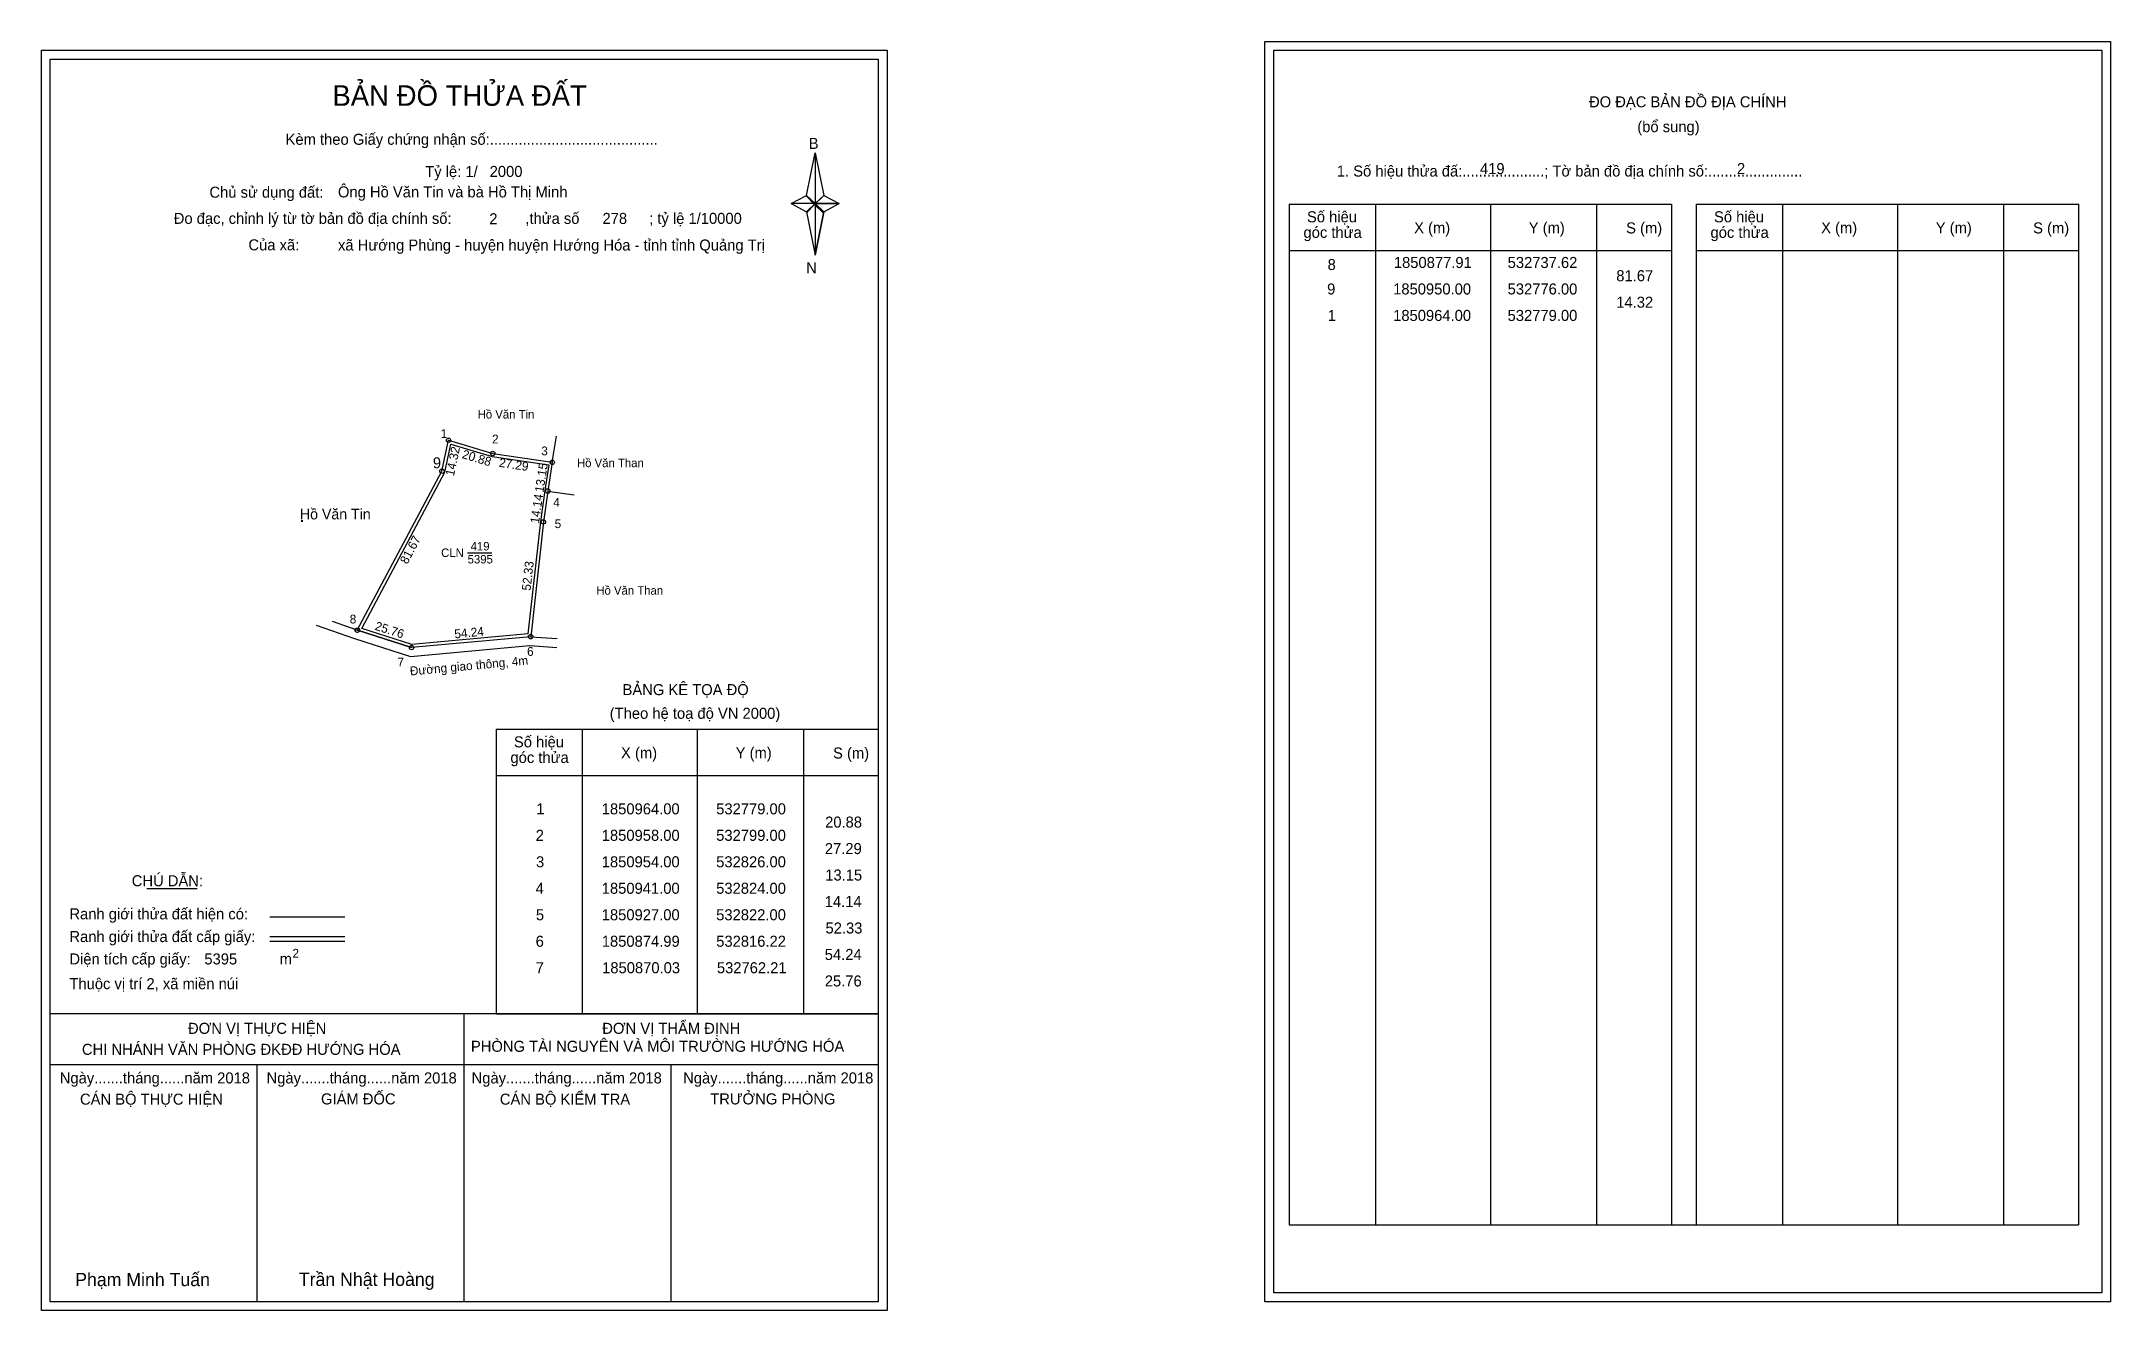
# Model space of a CAD drawing. Extents: x 532594 to 533532, y 1850570 to 1851145.
import ezdxf

# ---------------------------------------------------------------- set-up
doc = ezdxf.new("R2010")
doc.units = 0
for name, color, linetype in [('Level 1', 7, 'Continuous'), ('Level 10', 7, 'Continuous'), ('Level 11', 7, 'Continuous'), ('Level 13', 7, 'Continuous'), ('Level 27', 7, 'Continuous'), ('Level 3', 7, 'Continuous'), ('Level 36', 7, 'Continuous'), ('Level 49', 7, 'Continuous'), ('Level 53', 7, 'Continuous'), ('Level 55', 7, 'Continuous'), ('Level 6', 7, 'Continuous'), ('Level 60', 7, 'Continuous'), ('Level 63', 7, 'Continuous'), ('Level 9', 7, 'Continuous')]:
    doc.layers.add(name, color=color, linetype=linetype)

msp = doc.modelspace()

# ---------------------------------------------------------------- linework, layer by layer
at = {"layer": 'Level 1'}
for p, q in [((533153.05, 1851140.74), (533153.05, 1851140.74)), ((532598.4, 1851136.74), (532598.4, 1851136.74)), ((532941.25, 1851074.98), (532945.18, 1851094.26)), ((532945.18, 1851094.26), (532945.18, 1851071.21)), ((532945.18, 1851094.26), (532949.12, 1851074.98)), ((532934.36, 1851071.21), (532941.25, 1851074.98)), ((532941.25, 1851074.98), (532945.18, 1851071.21)), ((532944.89, 1851070.77), (532941.25, 1851074.54)), ((532948.82, 1851074.54), (532944.89, 1851070.77)), ((532944.89, 1851070.77), (532948.82, 1851074.54)), ((532949.12, 1851074.98), (532945.18, 1851071.21)), ((532945.18, 1851071.21), (532941.25, 1851067.53)), ((532944.89, 1851070.77), (532941.25, 1851067.09)), ((532941.25, 1851067.09), (532944.89, 1851070.77)), ((532941.25, 1851067.53), (532945.18, 1851047.81)), ((532948.82, 1851067.09), (532944.89, 1851070.77)), ((532945.18, 1851071.21), (532945.18, 1851047.81)), ((532945.18, 1851071.21), (532956, 1851071.21)), ((532945.18, 1851071.21), (532949.12, 1851067.53)), ((532949.12, 1851067.53), (532945.18, 1851047.81)), ((532949.12, 1851067.53), (532956, 1851071.21)), ((533160.11, 1851071.03), (533333.32, 1851071.03)), ((533199.29, 1850608.5), (533199.29, 1851071.03)), ((533251.44, 1850608.5), (533251.44, 1851071.03)), ((533299.38, 1851071.03), (533299.38, 1850608.5)), ((533333.32, 1851071.03), (533333.32, 1850608.5)), ((533344.63, 1851071.03), (533517.83, 1851071.03)), ((533383.81, 1850608.5), (533383.81, 1851071.03)), ((533435.95, 1850608.5), (533435.95, 1851071.03)), ((533483.9, 1851071.03), (533483.9, 1850608.5)), ((533517.83, 1851071.03), (533517.83, 1850608.5)), ((533160.11, 1851049.98), (533333.32, 1851049.98)), ((533344.63, 1851049.98), (533517.83, 1851049.98)), ((532800.59, 1850833.09), (532973.79, 1850833.09)), ((532839.77, 1850704.04), (532839.77, 1850833.09)), ((532891.91, 1850704.04), (532891.91, 1850833.09)), ((532939.86, 1850833.09), (532939.86, 1850704.04)), ((532800.59, 1850812.03), (532973.79, 1850812.03)), ((532642.24, 1850760.87), (532665.04, 1850760.87)), ((532697.97, 1850748.06), (532731.99, 1850748.06)), ((532697.97, 1850739.17), (532731.99, 1850739.17)), ((532697.97, 1850736.98), (532731.99, 1850736.98)), ((532812.06, 1850704.04), (532598.4, 1850704.04)), ((532973.79, 1850704.04), (532764.11, 1850704.04)), ((532786.1, 1850573.59), (532786.1, 1850704.04)), ((532800.59, 1850704.03), (532973.79, 1850704.03)), ((532973.8, 1850680.94), (532598.4, 1850680.94)), ((532692.25, 1850573.59), (532692.25, 1850680.94)), ((532879.95, 1850573.59), (532879.95, 1850680.94)), ((533160.11, 1850608.5), (533517.83, 1850608.5)), ((533528.45, 1850577.59), (533528.45, 1850577.59)), ((532973.79, 1850573.59), (532973.79, 1850573.59))]:
    msp.add_line(p, q, dxfattribs=at)
for points in [[(532941.25, 1851074.98), (532945.18, 1851094.26), (532945.18, 1851071.21)], [(532945.18, 1851071.21), (532949.12, 1851074.98), (532956, 1851071.21)], [(532934.36, 1851071.21), (532941.25, 1851067.53), (532945.18, 1851071.21)], [(532945.18, 1851071.21), (532945.18, 1851047.81), (532949.12, 1851067.53)]]:
    msp.add_lwpolyline(points, close=True, dxfattribs=at)
at = {"layer": 'Level 10'}
for p, q in [((532737.62, 1850877.91), (532737.67, 1850877.88)), ((532737.67, 1850877.88), (532762.21, 1850870.03))]:
    msp.add_line(p, q, dxfattribs=at)
for points in [[(532826, 1850954), (532824, 1850941), (532822, 1850927), (532816.22, 1850874.99), (532762.21, 1850870.03), (532737.67, 1850877.88), (532737.62, 1850877.91), (532776, 1850950), (532779, 1850964), (532799, 1850958)], [(532824.4, 1850952.82), (532822.62, 1850941.21), (532820.61, 1850927.18), (532814.95, 1850876.28), (532762.37, 1850871.45), (532739.64, 1850878.72), (532777.33, 1850949.52), (532780.05, 1850962.22), (532798.69, 1850956.63)]]:
    msp.add_lwpolyline(points, close=True, dxfattribs=at)
for points in [[(532718.9, 1850880.26), (532736.39, 1850874.1), (532761.79, 1850865.97), (532815.75, 1850870.97)], [(532815.75, 1850870.97), (532815.98, 1850870.99), (532828.04, 1850870.14)]]:
    msp.add_lwpolyline(points, dxfattribs=at)
at = {"layer": 'Level 11'}
for centre in [(532779, 1850964), (532799, 1850958), (532826, 1850954), (532826, 1850954), (532776, 1850950), (532824, 1850941), (532822, 1850927), (532737.62, 1850877.91), (532737.67, 1850877.88), (532762.21, 1850870.03), (532816.22, 1850874.99)]:
    msp.add_circle(centre, 1, dxfattribs=at)
at = {"layer": 'Level 27'}
for p, q in [((532826, 1850954), (532827.94, 1850965.84)), ((532824, 1850941), (532835.87, 1850939.24)), ((532737.62, 1850877.91), (532726.3, 1850881.9)), ((532816.22, 1850874.99), (532828.19, 1850874.15))]:
    msp.add_line(p, q, dxfattribs=at)
at = {"layer": 'Level 3'}
for p, q in [((533160.11, 1851071.03), (533160.11, 1850608.5)), ((533344.63, 1851071.03), (533344.63, 1850608.5)), ((532800.59, 1850833.09), (532800.59, 1850704.04))]:
    msp.add_line(p, q, dxfattribs=at)
at = {"layer": 'Level 63'}
for points in [[(532594.4, 1851140.74), (532977.8, 1851140.74), (532977.8, 1850569.59), (532594.4, 1850569.59)], [(533149.05, 1851144.74), (533532.45, 1851144.74), (533532.45, 1850573.59), (533149.05, 1850573.59)], [(533153.05, 1851140.74), (533528.45, 1851140.74), (533528.45, 1850577.59), (533153.05, 1850577.59)], [(532598.4, 1851136.74), (532973.8, 1851136.74), (532973.8, 1850573.59), (532598.4, 1850573.59)]]:
    msp.add_lwpolyline(points, close=True, dxfattribs=at)
at = {"layer": 'Level 9'}
msp.add_line((532787.63, 1850913.03), (532798.61, 1850913.03), dxfattribs=at)

# ---------------------------------------------------------------- texts
at = {"layer": 'Level 1'}
for s, height, p in [('BẢN ĐỒ THỬA ĐẤT', 9.3313, (532726.33, 1851115.55)), ('ĐO ĐẠC BẢN ĐỒ ĐỊA CHÍNH', 5, (533296, 1851114.86)), ('Kèm theo Giấy chứng nhận số:.........................................', 5, (532705.1, 1851097.89)), ('(bổ sung)', 5, (533317.88, 1851103.62)), ('B', 5, (532942.27, 1851096.01)), ('1. Số hiệu thửa đấ:....................; Tờ bản đồ địa chính số:.......................', 5, (533181.66, 1851083.5)), ('Chủ sử dụng đất:', 5, (532670.58, 1851073.91)), ('Đo đạc, chỉnh lý từ tờ bản đồ địa chính số:                  ,thửa số                 ; tỷ lệ 1/10000', 5, (532654.41, 1851062.05)), ('Số hiệu', 5, (533168.14, 1851062.77)), ('Số hiệu', 5, (533352.66, 1851062.77)), ('Của xã:', 5, (532688.26, 1851050.05)), ('góc thửa', 5, (533166.56, 1851055.71)), ('X (m)', 5, (533216.71, 1851057.82)), ('Y (m)', 5, (533268.66, 1851057.82)), ('S (m)', 5, (533312.82, 1851057.72)), ('góc thửa', 5, (533351.07, 1851055.71)), ('X (m)', 5, (533401.22, 1851057.82)), ('Y (m)', 5, (533453.18, 1851057.82)), ('S (m)', 5, (533497.33, 1851057.72)), ('N', 5, (532941.07, 1851039.67)), ('BẢNG KÊ TỌA ĐỘ', 5, (532857.86, 1850848.49)), ('(Theo hệ toạ độ VN 2000)', 5, (532852.05, 1850837.77)), ('Số hiệu', 5, (532808.62, 1850824.82)), ('góc thửa', 5, (532807.04, 1850817.76)), ('X (m)', 5, (532857.18, 1850819.87)), ('Y (m)', 5, (532909.14, 1850819.87)), ('S (m)', 5, (532953.29, 1850819.77)), ('CHÚ DẪN:', 5, (532635.36, 1850761.88)), ('Ranh giới thửa đất hiện có:', 5, (532607.1, 1850746.88)), ('Ranh giới thửa đất cấp giấy:', 5, (532607.1, 1850736.6)), ('Diện tích cấp giấy:', 5, (532607.1, 1850726.44)), ('m', 5, (532702.41, 1850726.48)), ('2', 4, (532708.2, 1850729.5)), ('Thuộc vị trí 2, xã miền núi', 5, (532607.1, 1850715.24)), ('ĐƠN VỊ THỰC HIỆN', 5, (532660.87, 1850695)), ('ĐƠN VỊ THẨM ĐỊNH', 5, (532848.67, 1850695)), ('CHI NHÁNH VĂN PHÒNG ĐKĐĐ HƯỚNG HÓA', 5, (532612.78, 1850685.48)), ('PHÒNG TÀI NGUYÊN VÀ MÔI TRƯỜNG HƯỚNG HÓA', 5, (532789.12, 1850686.86)), ('Ngày.......tháng......năm 2018', 5, (532602.73, 1850672.53)), ('Ngày.......tháng......năm 2018', 5, (532696.48, 1850672.53)), ('Ngày.......tháng......năm 2018', 5, (532789.43, 1850672.53)), ('Ngày.......tháng......năm 2018', 5, (532885.34, 1850672.53)), ('CÁN BỘ THỰC HIỆN', 5, (532611.9, 1850662.9)), ('GIÁM ĐỐC', 5, (532721.16, 1850663.02)), ('CÁN BỘ KIỂM TRA', 5, (532802.24, 1850662.9)), ('TRƯỞNG PHÒNG', 5, (532897.62, 1850663.02)), ('Phạm Minh Tuấn', 6, (532609.72, 1850580.67)), ('Trần Nhật Hoàng', 6, (532711.1, 1850580.77))]:
    msp.add_text(s, height=height, dxfattribs=at).set_placement(p)
at = {"layer": 'Level 11'}
msp.add_text('Tỷ lệ: 1/', height=5, dxfattribs=at).set_placement((532768.41, 1851083.27))
at = {"layer": 'Level 13'}
for s, p in [('CLN', (532775.61, 1850911.11)), ('419', (532788.99, 1850914.06)), ('5395', (532787.64, 1850908.17))]:
    msp.add_text(s, height=3.84, dxfattribs=at).set_placement(p)
at = {"layer": 'Level 36'}
msp.add_text('.', height=6, dxfattribs=at).set_placement((532711.43, 1850926.93))
at = {"layer": 'Level 49'}
for s, rotation, p in [('14.32', 77.90524, (532781.4, 1850947.53)), ('20.88', 343.30076, (532784.8, 1850955.98)), ('27.29', 351.57303, (532801.65, 1850952)), ('13.15', 81.25384, (532821.97, 1850940.16)), ('14.14', 81.8699, (532819.97, 1850926.07)), ('81.67', 61.96961, (532760.26, 1850907.55)), ('52.33', 83.6586, (532816.14, 1850895.67)), ('25.76', 342.26126, (532745.27, 1850878.18)), ('54.24', 5.24703, (532781.81, 1850874.21)), ('Đường giao thông, 4m', 5.24703, (532761.65, 1850857.38))]:
    msp.add_text(s, height=4, rotation=rotation, dxfattribs=at).set_placement(p)
at = {"layer": 'Level 53'}
for s, p in [('8', (533177.49, 1851041.14)), ('1850877.91', (533207.52, 1851042.06)), ('532737.62', (533259.11, 1851042.06)), ('81.67', (533308.36, 1851036.06)), ('9', (533177.26, 1851030.06)), ('1850950.00', (533207.2, 1851030.06)), ('532776.00', (533259.09, 1851030.06)), ('14.32', (533308.34, 1851024.06)), ('1', (533177.56, 1851018.06)), ('1850964.00', (533207.2, 1851018.06)), ('532779.00', (533259.09, 1851018.06)), ('1', (532818.79, 1850794.47)), ('1850964.00', (532848.43, 1850794.47)), ('532779.00', (532900.31, 1850794.47)), ('20.88', (532949.68, 1850788.47)), ('2', (532818.49, 1850782.47)), ('1850958.00', (532848.43, 1850782.47)), ('532799.00', (532900.31, 1850782.47)), ('3', (532818.64, 1850770.47)), ('1850954.00', (532848.43, 1850770.47)), ('532826.00', (532900.31, 1850770.47)), ('27.29', (532949.57, 1850776.47)), ('13.15', (532949.75, 1850764.47)), ('4', (532818.46, 1850758.47)), ('1850941.00', (532848.43, 1850758.47)), ('532824.00', (532900.31, 1850758.47)), ('14.14', (532949.51, 1850752.47)), ('5', (532818.58, 1850746.47)), ('1850927.00', (532848.43, 1850746.47)), ('532822.00', (532900.31, 1850746.47)), ('6', (532818.47, 1850734.47)), ('1850874.99', (532848.45, 1850734.47)), ('532816.22', (532900.33, 1850734.47)), ('52.33', (532949.87, 1850740.47)), ('7', (532818.5, 1850722.47)), ('1850870.03', (532848.6, 1850722.47)), ('532762.21', (532900.63, 1850722.47)), ('54.24', (532949.51, 1850728.47)), ('25.76', (532949.54, 1850716.47))]:
    msp.add_text(s, height=5, dxfattribs=at).set_placement(p)
at = {"layer": 'Level 55'}
for s, height, p in [('1', 0.8, (532778.78, 1850964)), ('0', 0.22, (532778.92, 1850963.78)), ('0', 0.22, (532778.92, 1850963.78)), ('2', 0.8, (532798.73, 1850958)), ('0', 0.22, (532798.92, 1850957.78)), ('0', 0.22, (532798.92, 1850957.78)), ('3', 0.8, (532825.75, 1850954)), ('0', 0.22, (532825.92, 1850953.78)), ('0', 0.22, (532825.92, 1850953.78)), ('0', 0.22, (532825.92, 1850953.78)), ('10', 0.8, (532775.43, 1850950)), ('0', 0.22, (532775.92, 1850949.78)), ('0', 0.22, (532775.92, 1850949.78)), ('4', 0.8, (532823.72, 1850941)), ('420', 0.22, (532823.76, 1850940.78)), ('0', 0.22, (532823.92, 1850940.78)), ('420', 0.22, (532821.76, 1850926.78)), ('5', 0.8, (532821.74, 1850927)), ('9', 0.8, (532737.35, 1850877.91)), ('8', 0.8, (532737.41, 1850877.88)), ('0', 0.22, (532737.54, 1850877.69)), ('0', 0.22, (532737.54, 1850877.69)), ('0', 0.22, (532737.54, 1850877.69)), ('0', 0.22, (532737.54, 1850877.69)), ('0', 0.22, (532737.59, 1850877.66)), ('0', 0.22, (532737.59, 1850877.66)), ('7', 0.8, (532761.94, 1850870.03)), ('0', 0.22, (532762.13, 1850869.81)), ('0', 0.22, (532762.13, 1850869.81)), ('420', 0.22, (532815.98, 1850874.77)), ('6', 0.8, (532815.95, 1850874.99)), ('0', 0.22, (532816.14, 1850874.77)), ('0', 0.22, (532816.14, 1850874.77))]:
    msp.add_text(s, height=height, dxfattribs=at).set_placement(p)
at = {"layer": 'Level 6'}
for s, p in [('2000', (532797.61, 1851083.31)), ('419', (533246.56, 1851084.58)), ('2', (533363.05, 1851084.62)), ('Ông Hồ Văn Tin và bà Hồ Thị Minh', (532728.85, 1851074.04)), ('2', (532797.45, 1851061.87)), ('278', (532848.77, 1851062.03)), ('xã Hướng Phùng - huyện huyện Hướng Hóa - tỉnh tỉnh Quảng Trị', (532728.87, 1851049.96)), ('5395', (532668.28, 1850726.45))]:
    msp.add_text(s, height=5, dxfattribs=at).set_placement(p)
at = {"layer": 'Level 60'}
for s, height, p in [('Hồ Văn Tin', 3.84, (532792.18, 1850973.84)), ('Hồ Văn Than', 3.84, (532837.21, 1850951.8)), ('Hồ Văn Tin', 4.8, (532711.59, 1850928.13)), ('Hồ Văn Than', 3.84, (532845.98, 1850894.02))]:
    msp.add_text(s, height=height, dxfattribs=at).set_placement(p)
at = {"layer": 'Level 9'}
for s, height, p in [('1', 4, (532775.39, 1850965.01)), ('2', 4, (532798.7, 1850962.53)), ('9', 5, (532771.85, 1850951.27)), ('3', 4, (532820.99, 1850957.17)), ('4', 4, (532826.45, 1850933.87)), ('5', 4, (532827.07, 1850924.19)), ('8', 4, (532734.18, 1850880.98)), ('6', 4, (532814.58, 1850866.3)), ('7', 4, (532755.82, 1850861.51))]:
    msp.add_text(s, height=height, dxfattribs=at).set_placement(p)

doc.saveas('drawing.dxf')
